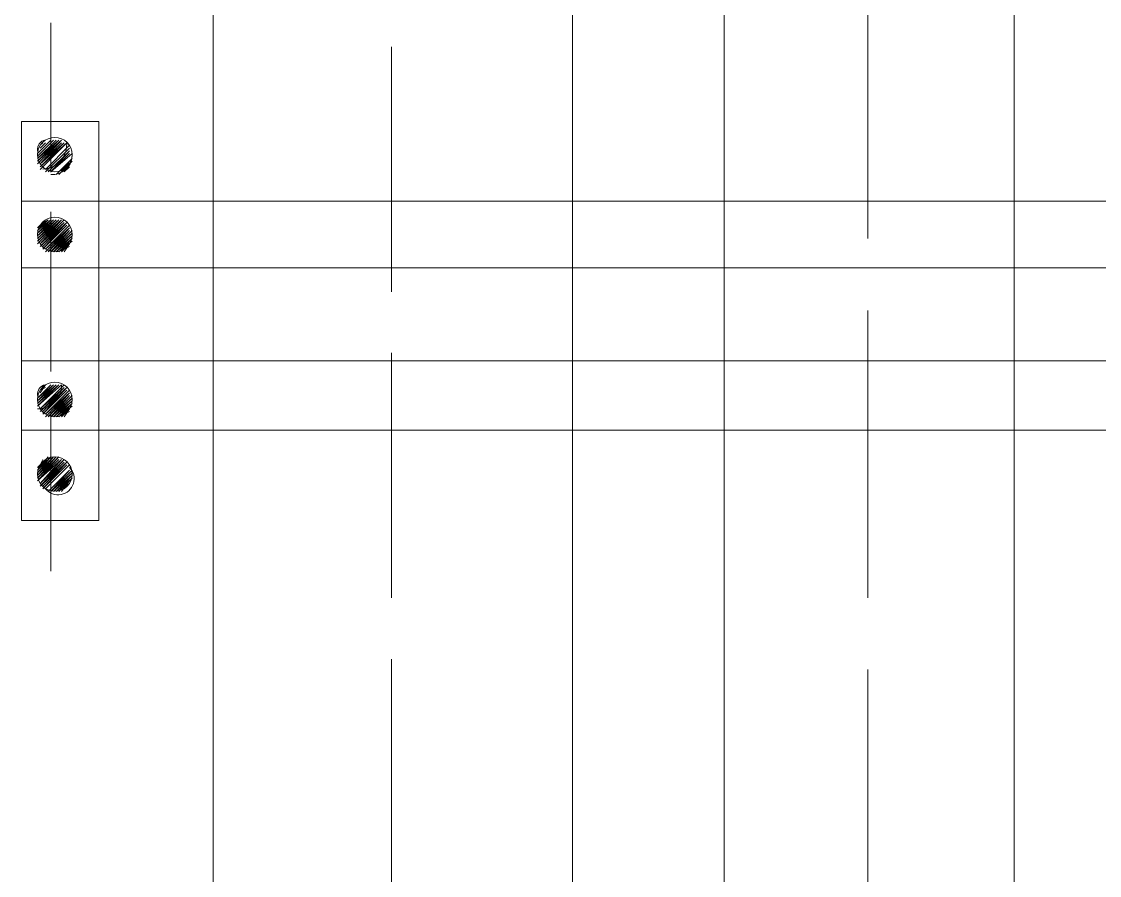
# Model space of a CAD drawing. Header units: inches. Extents: x 2602 to 127694, y 109 to 91908.
# Drawn here: x 25609 to 26938, y 29125 to 30177 of the extents above; entities that cross this region are included whole.
import ezdxf

# ---------------------------------------------------------------- set-up
doc = ezdxf.new("R2010")
doc.units = ezdxf.units.IN
doc.header["$MEASUREMENT"] = 0
doc.linetypes.add('PDF_IMPORT', pattern=[1, 0.8, -0.2])
doc.layers.add('PDF_Geometry', color=7, linetype='Continuous')

msp = doc.modelspace()

# ---------------------------------------------------------------- linework, layer by layer
at = {"layer": 'PDF_Geometry', "linetype": 'PDF_IMPORT', "lineweight": 0, "ltscale": 377.218032}
msp.add_lwpolyline([(26065.2, 31654.6), (26065.2, 26829.5)], dxfattribs=at)
at = {"layer": 'PDF_Geometry', "linetype": 'PDF_IMPORT', "lineweight": 0, "ltscale": 442.821168}
msp.add_lwpolyline([(26652.4, 31149.5), (26652.4, 27265.8)], dxfattribs=at)
at = {"layer": 'PDF_Geometry', "color": 123, "lineweight": 0, "true_color": 0x5bb8b8}
for points in [[(25845.4, 31080.6), (26288.3, 31080.6), (26288.3, 27226.4), (25845.4, 27226.4)], [(26475.2, 30690.2), (26832.8, 30690.2), (26832.8, 27587.2), (26475.2, 27587.2)]]:
    msp.add_lwpolyline(points, close=True, dxfattribs=at)
at = {"layer": 'PDF_Geometry', "linetype": 'PDF_IMPORT', "lineweight": 0, "ltscale": 246.01176}
msp.add_lwpolyline([(25645.4, 29499.5), (25645.4, 30175.3)], dxfattribs=at)
at = {"layer": 'PDF_Geometry', "color": 242, "lineweight": 0, "true_color": 0xdd0037}
for points in [[(25609.3, 30053.9), (25704.4, 30053.9), (25704.4, 29561.9), (25609.3, 29561.9)], [(25629, 30011.2), (25648.6, 30030.9), (25629, 30011.2), (25648.6, 30030.9), (25629, 30011.2), (25648.6, 30030.9), (25629, 30011.2), (25648.6, 30030.9), (25629, 30011.2), (25648.6, 30030.9), (25629, 30011.2), (25648.6, 30030.9), (25629, 30011.2), (25648.6, 30030.9), (25629, 30011.2), (25648.6, 30030.9), (25629, 30011.2), (25648.6, 30030.9)], [(25632.2, 30021.1), (25638.8, 30027.6), (25632.2, 30021.1), (25638.8, 30027.6), (25632.2, 30021.1), (25638.8, 30027.6)], [(25651.9, 29988.3), (25671.6, 30008), (25651.9, 29988.3), (25671.6, 30008), (25651.9, 29988.3), (25671.6, 30008), (25651.9, 29988.3), (25671.6, 30008), (25651.9, 29988.3), (25671.6, 30008), (25651.9, 29988.3), (25671.6, 30008), (25651.9, 29988.3), (25671.6, 30008), (25651.9, 29988.3), (25671.6, 30008)], [(25661.8, 29991.6), (25668.3, 29998.1), (25661.8, 29991.6), (25668.3, 29998.1)], [(25629, 29916.1), (25648.6, 29932.5), (25629, 29916.1), (25648.6, 29932.5)], [(25632.2, 29903), (25661.8, 29932.5), (25632.2, 29903), (25661.8, 29932.5), (25632.2, 29903), (25661.8, 29929.2), (25632.2, 29903), (25661.8, 29929.2)], [(25632.2, 29899.7), (25661.8, 29929.2), (25632.2, 29899.7), (25661.8, 29929.2), (25632.2, 29899.7), (25661.8, 29929.2), (25632.2, 29899.7), (25661.8, 29929.2), (25632.2, 29899.7), (25661.8, 29929.2), (25632.2, 29899.7), (25661.8, 29929.2), (25632.2, 29899.7), (25661.8, 29929.2), (25632.2, 29899.7), (25661.8, 29929.2), (25632.2, 29899.7), (25661.8, 29929.2), (25632.2, 29899.7), (25661.8, 29929.2), (25632.2, 29899.7), (25661.8, 29929.2), (25632.2, 29899.7), (25661.8, 29929.2), (25632.2, 29899.7), (25665, 29929.2), (25632.2, 29899.7), (25665, 29929.2)], [(25638.8, 29896.4), (25668.3, 29926), (25638.8, 29896.4), (25668.3, 29926), (25638.8, 29896.4), (25668.3, 29926), (25638.8, 29896.4), (25668.3, 29926), (25638.8, 29896.4), (25668.3, 29922.7), (25638.8, 29896.4), (25668.3, 29922.7)], [(25638.8, 29893.2), (25668.3, 29922.7), (25638.8, 29893.2), (25668.3, 29922.7), (25638.8, 29893.2), (25668.3, 29922.7), (25638.8, 29893.2), (25668.3, 29922.7), (25638.8, 29893.2), (25668.3, 29922.7), (25638.8, 29893.2), (25668.3, 29922.7), (25638.8, 29893.2), (25668.3, 29922.7), (25638.8, 29893.2), (25668.3, 29922.7), (25638.8, 29893.2), (25668.3, 29922.7)], [(25645.4, 29893.2), (25671.6, 29916.1), (25645.4, 29893.2), (25671.6, 29916.1), (25645.4, 29893.2), (25671.6, 29916.1), (25645.4, 29893.2), (25671.6, 29916.1), (25645.4, 29893.2), (25671.6, 29916.1), (25645.4, 29893.2), (25671.6, 29916.1), (25645.4, 29893.2), (25671.6, 29916.1), (25645.4, 29893.2), (25671.6, 29916.1)], [(25648.6, 29893.2), (25671.6, 29916.1), (25648.6, 29893.2), (25671.6, 29916.1), (25648.6, 29893.2), (25671.6, 29916.1), (25648.6, 29893.2), (25671.6, 29912.8), (25648.6, 29893.2), (25671.6, 29912.8), (25648.6, 29893.2), (25671.6, 29912.8), (25648.6, 29893.2), (25671.6, 29912.8), (25648.6, 29893.2), (25671.6, 29912.8), (25648.6, 29893.2), (25671.6, 29912.8), (25648.6, 29893.2), (25671.6, 29912.8)], [(25651.9, 29893.2), (25671.6, 29912.8), (25651.9, 29893.2), (25671.6, 29912.8), (25651.9, 29893.2), (25671.6, 29909.6), (25651.9, 29893.2), (25671.6, 29909.6), (25651.9, 29893.2), (25671.6, 29909.6), (25651.9, 29893.2), (25671.6, 29909.6), (25651.9, 29893.2), (25671.6, 29909.6), (25651.9, 29893.2), (25671.6, 29909.6)], [(25632.2, 29719.3), (25638.8, 29729.2), (25632.2, 29719.3), (25638.8, 29729.2)], [(25632.2, 29722.6), (25635.5, 29725.9), (25632.2, 29722.6), (25638.8, 29725.9)], [(25635.5, 29693.1), (25665, 29722.6), (25635.5, 29693.1), (25665, 29722.6), (25635.5, 29693.1), (25665, 29722.6), (25635.5, 29693.1), (25665, 29722.6), (25635.5, 29693.1), (25665, 29722.6), (25635.5, 29693.1), (25665, 29722.6), (25635.5, 29693.1), (25665, 29722.6), (25635.5, 29693.1), (25665, 29722.6), (25635.5, 29693.1), (25665, 29722.6), (25635.5, 29693.1), (25665, 29722.6), (25635.5, 29693.1), (25665, 29722.6), (25635.5, 29693.1), (25665, 29722.6)], [(25648.6, 29689.8), (25671.6, 29709.5), (25648.6, 29689.8), (25671.6, 29709.5), (25648.6, 29689.8), (25671.6, 29709.5), (25648.6, 29689.8), (25671.6, 29709.5), (25648.6, 29689.8), (25671.6, 29709.5), (25648.6, 29689.8), (25671.6, 29709.5), (25648.6, 29689.8), (25671.6, 29709.5)], [(25658.5, 29689.8), (25668.3, 29699.6), (25658.5, 29689.8), (25668.3, 29699.6), (25658.5, 29689.8), (25668.3, 29699.6)], [(25632.2, 29630.7), (25638.8, 29637.3), (25632.2, 29630.7), (25638.8, 29637.3)], [(25632.2, 29607.8), (25661.8, 29637.3), (25632.2, 29607.8), (25661.8, 29637.3), (25632.2, 29607.8), (25661.8, 29637.3), (25632.2, 29607.8), (25661.8, 29637.3), (25632.2, 29607.8), (25661.8, 29637.3), (25632.2, 29607.8), (25661.8, 29637.3), (25632.2, 29607.8), (25661.8, 29637.3), (25632.2, 29607.8), (25661.8, 29637.3), (25632.2, 29607.8), (25661.8, 29637.3), (25632.2, 29607.8), (25661.8, 29637.3)], [(25632.2, 29604.5), (25665, 29634), (25632.2, 29604.5), (25665, 29634)], [(25635.5, 29604.5), (25665, 29634), (25635.5, 29604.5), (25665, 29634), (25635.5, 29604.5), (25665, 29634), (25635.5, 29604.5), (25665, 29634), (25635.5, 29604.5), (25665, 29634), (25635.5, 29604.5), (25665, 29634), (25635.5, 29604.5), (25665, 29634), (25635.5, 29604.5), (25665, 29634), (25635.5, 29604.5), (25665, 29634), (25635.5, 29604.5), (25665, 29634)], [(25635.5, 29601.2), (25665, 29630.7), (25635.5, 29601.2), (25665, 29630.7), (25635.5, 29601.2), (25665, 29630.7), (25635.5, 29601.2), (25665, 29630.7), (25635.5, 29601.2), (25665, 29630.7), (25635.5, 29601.2), (25665, 29630.7)], [(25651.9, 29597.9), (25671.6, 29614.3), (25651.9, 29597.9), (25671.6, 29614.3), (25651.9, 29597.9), (25671.6, 29614.3)], [(25655.2, 29597.9), (25668.3, 29611.1), (25655.2, 29597.9), (25668.3, 29611.1)]]:
    msp.add_lwpolyline(points, close=True, dxfattribs=at)
for points in [[(25629, 30014.5), (25645.4, 30030.9), (25629, 30014.5), (25645.4, 30030.9), (25629, 30014.5), (25645.4, 30030.9), (25629, 30014.5), (25645.4, 30030.9), (25629, 30014.5), (25645.4, 30030.9), (25629, 30014.5), (25645.4, 30030.9), (25629, 30014.5), (25645.4, 30030.9), (25629, 30014.5), (25645.4, 30030.9)], [(25629, 30008), (25651.9, 30030.9), (25629, 30008), (25651.9, 30030.9), (25629, 30008), (25651.9, 30030.9), (25629, 30008), (25651.9, 30030.9), (25629, 30008), (25651.9, 30030.9), (25629, 30008), (25651.9, 30030.9), (25629, 30008), (25651.9, 30030.9), (25629, 30008), (25651.9, 30030.9), (25629, 30008), (25651.9, 30030.9), (25629, 30008), (25651.9, 30030.9), (25629, 30008), (25655.2, 30030.9), (25629, 30004.7), (25655.2, 30030.9), (25629, 30004.7), (25655.2, 30030.9), (25629, 30004.7), (25655.2, 30030.9), (25629, 30004.7), (25655.2, 30030.9), (25629, 30004.7), (25655.2, 30030.9), (25629, 30004.7), (25655.2, 30030.9), (25629, 30004.7), (25655.2, 30030.9), (25629, 30004.7), (25655.2, 30030.9), (25629, 30004.7), (25655.2, 30030.9), (25629, 30004.7), (25655.2, 30030.9), (25629, 30004.7), (25655.2, 30030.9), (25629, 30004.7), (25658.5, 30030.9), (25629, 30001.4), (25658.5, 30030.9), (25629, 30001.4), (25658.5, 30030.9), (25629, 30001.4), (25658.5, 30030.9), (25629, 30001.4), (25658.5, 30030.9), (25629, 30001.4), (25658.5, 30030.9), (25629, 30001.4), (25658.5, 30030.9), (25629, 30001.4), (25658.5, 30030.9), (25629, 30001.4), (25658.5, 30030.9), (25632.2, 30001.4), (25658.5, 30030.9)], [(25632.2, 30024.4), (25635.5, 30027.6), (25632.2, 30024.4)], [(25632.2, 30001.4), (25658.5, 30027.6), (25632.2, 30001.4), (25658.5, 30027.6), (25632.2, 30001.4), (25658.5, 30027.6), (25632.2, 30001.4), (25658.5, 30027.6), (25632.2, 30001.4), (25661.8, 30027.6), (25632.2, 29998.1), (25661.8, 30027.6), (25632.2, 29998.1), (25661.8, 30027.6), (25632.2, 29998.1), (25661.8, 30027.6), (25632.2, 29998.1), (25661.8, 30027.6), (25632.2, 29998.1), (25661.8, 30027.6), (25632.2, 29998.1), (25661.8, 30027.6), (25632.2, 29998.1), (25661.8, 30027.6), (25632.2, 29998.1), (25661.8, 30027.6), (25632.2, 29998.1), (25661.8, 30027.6), (25632.2, 29998.1), (25661.8, 30027.6), (25632.2, 29998.1), (25661.8, 30027.6), (25632.2, 29998.1), (25661.8, 30027.6), (25632.2, 29998.1), (25661.8, 30027.6), (25632.2, 29998.1), (25661.8, 30027.6), (25632.2, 29998.1), (25661.8, 30027.6), (25632.2, 29998.1), (25665, 30027.6), (25632.2, 29994.8), (25665, 30027.6), (25632.2, 29994.8)], [(25638.8, 29994.8), (25668.3, 30024.4)], [(25638.8, 29991.6), (25668.3, 30021.1), (25638.8, 29991.6), (25668.3, 30021.1), (25638.8, 29991.6), (25668.3, 30021.1), (25638.8, 29991.6), (25668.3, 30021.1), (25638.8, 29991.6), (25668.3, 30021.1), (25638.8, 29991.6), (25668.3, 30021.1), (25638.8, 29991.6), (25668.3, 30021.1), (25638.8, 29991.6), (25668.3, 30021.1), (25638.8, 29991.6), (25668.3, 30021.1), (25638.8, 29991.6), (25668.3, 30021.1), (25638.8, 29991.6), (25668.3, 30021.1), (25638.8, 29991.6), (25668.3, 30021.1), (25638.8, 29991.6), (25668.3, 30021.1), (25638.8, 29991.6), (25668.3, 30021.1), (25638.8, 29991.6), (25668.3, 30021.1)], [(25642.1, 29991.6), (25668.3, 30017.8), (25642.1, 29991.6), (25668.3, 30017.8), (25642.1, 29991.6), (25668.3, 30017.8), (25642.1, 29991.6), (25668.3, 30017.8), (25642.1, 29991.6), (25668.3, 30017.8), (25642.1, 29991.6), (25668.3, 30017.8), (25642.1, 29991.6), (25668.3, 30017.8), (25642.1, 29991.6), (25668.3, 30017.8), (25642.1, 29991.6), (25668.3, 30017.8), (25642.1, 29991.6), (25668.3, 30017.8), (25642.1, 29991.6), (25668.3, 30017.8), (25642.1, 29991.6), (25668.3, 30017.8), (25642.1, 29991.6), (25668.3, 30017.8), (25645.4, 29991.6), (25668.3, 30014.5), (25645.4, 29991.6), (25671.6, 30014.5), (25645.4, 29991.6)], [(25655.2, 29988.3), (25671.6, 30004.7), (25655.2, 29988.3), (25671.6, 30004.7), (25655.2, 29988.3), (25671.6, 30004.7), (25655.2, 29991.6), (25668.3, 30004.7), (25655.2, 29991.6), (25668.3, 30004.7), (25655.2, 29991.6), (25668.3, 30004.7), (25655.2, 29991.6), (25668.3, 30004.7), (25658.5, 29991.6), (25668.3, 30001.4), (25658.5, 29991.6), (25668.3, 30001.4), (25658.5, 29991.6), (25668.3, 30001.4), (25658.5, 29991.6), (25668.3, 30001.4), (25658.5, 29991.6), (25668.3, 30001.4)], [(25661.8, 29994.8), (25665, 29998.1), (25661.8, 29994.8)], [(25638.8, 29932.5), (25629, 29922.7), (25642.1, 29932.5), (25629, 29922.7), (25642.1, 29932.5), (25629, 29919.4), (25642.1, 29932.5), (25629, 29919.4), (25642.1, 29932.5), (25629, 29919.4), (25642.1, 29932.5), (25629, 29919.4), (25642.1, 29932.5), (25629, 29919.4), (25645.4, 29932.5), (25629, 29919.4), (25645.4, 29932.5), (25629, 29916.1), (25645.4, 29932.5), (25629, 29916.1), (25645.4, 29932.5), (25629, 29916.1), (25645.4, 29932.5), (25629, 29916.1), (25645.4, 29932.5), (25629, 29916.1), (25645.4, 29932.5), (25629, 29916.1), (25645.4, 29932.5)], [(25629, 29912.8), (25648.6, 29932.5), (25629, 29912.8), (25648.6, 29932.5), (25629, 29912.8), (25648.6, 29932.5), (25629, 29912.8), (25648.6, 29932.5), (25629, 29912.8), (25648.6, 29932.5), (25629, 29912.8), (25648.6, 29932.5), (25629, 29912.8), (25648.6, 29932.5), (25629, 29912.8), (25651.9, 29932.5), (25629, 29912.8), (25651.9, 29932.5), (25629, 29912.8), (25651.9, 29932.5), (25629, 29909.6), (25651.9, 29932.5), (25629, 29909.6), (25651.9, 29932.5), (25629, 29909.6), (25651.9, 29932.5), (25629, 29909.6), (25651.9, 29932.5), (25629, 29909.6), (25651.9, 29932.5), (25629, 29909.6), (25651.9, 29932.5), (25629, 29909.6), (25651.9, 29932.5), (25629, 29909.6), (25655.2, 29932.5), (25629, 29909.6), (25655.2, 29932.5), (25629, 29909.6), (25655.2, 29932.5), (25629, 29909.6)], [(25629, 29906.3), (25655.2, 29932.5), (25629, 29906.3), (25655.2, 29932.5), (25629, 29906.3), (25655.2, 29932.5), (25629, 29906.3), (25655.2, 29932.5), (25629, 29906.3), (25655.2, 29932.5), (25629, 29906.3), (25655.2, 29932.5), (25629, 29906.3), (25655.2, 29932.5), (25629, 29906.3), (25655.2, 29932.5), (25629, 29906.3), (25655.2, 29932.5), (25629, 29906.3), (25658.5, 29932.5), (25629, 29906.3), (25658.5, 29932.5), (25629, 29906.3), (25658.5, 29932.5), (25629, 29906.3), (25658.5, 29932.5), (25629, 29903), (25658.5, 29932.5), (25629, 29903), (25658.5, 29932.5), (25629, 29903), (25658.5, 29932.5), (25629, 29903), (25658.5, 29932.5), (25629, 29903), (25658.5, 29932.5), (25632.2, 29903), (25658.5, 29932.5), (25632.2, 29903), (25658.5, 29932.5), (25632.2, 29903), (25658.5, 29932.5), (25632.2, 29903), (25658.5, 29932.5), (25632.2, 29903), (25658.5, 29932.5)], [(25632.2, 29926), (25635.5, 29929.2), (25632.2, 29926), (25638.8, 29929.2), (25632.2, 29922.7), (25638.8, 29932.5), (25632.2, 29922.7), (25638.8, 29932.5), (25632.2, 29922.7)], [(25635.5, 29899.7), (25665, 29929.2), (25635.5, 29899.7), (25665, 29929.2), (25635.5, 29899.7), (25665, 29929.2), (25635.5, 29896.4), (25665, 29929.2), (25635.5, 29896.4), (25665, 29929.2), (25635.5, 29896.4), (25665, 29926), (25635.5, 29896.4), (25665, 29926), (25635.5, 29896.4), (25665, 29926), (25635.5, 29896.4), (25665, 29926), (25635.5, 29896.4), (25665, 29926), (25635.5, 29896.4), (25665, 29926), (25635.5, 29896.4), (25665, 29926), (25635.5, 29896.4), (25665, 29926), (25635.5, 29896.4), (25665, 29926), (25635.5, 29896.4), (25665, 29926), (25635.5, 29896.4), (25665, 29926), (25635.5, 29896.4), (25665, 29926), (25635.5, 29896.4), (25665, 29926)], [(25642.1, 29893.2), (25668.3, 29922.7), (25642.1, 29893.2), (25668.3, 29922.7), (25642.1, 29893.2), (25668.3, 29922.7), (25642.1, 29893.2), (25668.3, 29919.4), (25642.1, 29893.2), (25668.3, 29919.4), (25642.1, 29893.2), (25668.3, 29919.4), (25642.1, 29893.2), (25668.3, 29919.4), (25642.1, 29893.2), (25668.3, 29919.4), (25642.1, 29893.2), (25668.3, 29919.4), (25642.1, 29893.2), (25668.3, 29919.4), (25642.1, 29893.2), (25668.3, 29919.4), (25642.1, 29893.2), (25668.3, 29919.4), (25642.1, 29893.2), (25668.3, 29919.4), (25645.4, 29893.2), (25668.3, 29919.4), (25645.4, 29893.2), (25671.6, 29919.4), (25645.4, 29893.2), (25671.6, 29919.4)], [(25655.2, 29893.2), (25671.6, 29909.6), (25655.2, 29893.2), (25671.6, 29909.6), (25655.2, 29893.2), (25671.6, 29906.3), (25655.2, 29893.2), (25668.3, 29906.3), (25655.2, 29893.2), (25668.3, 29906.3), (25655.2, 29893.2), (25668.3, 29906.3), (25655.2, 29893.2), (25668.3, 29906.3), (25658.5, 29893.2), (25668.3, 29906.3), (25658.5, 29893.2), (25668.3, 29903), (25658.5, 29893.2), (25668.3, 29903), (25658.5, 29893.2), (25668.3, 29903), (25658.5, 29893.2), (25668.3, 29903), (25661.8, 29893.2)], [(25668.3, 29903), (25661.8, 29896.4), (25668.3, 29899.7), (25661.8, 29896.4), (25665, 29899.7), (25661.8, 29896.4)], [(25629, 29702.9), (25658.5, 29729.2), (25629, 29702.9), (25658.5, 29729.2), (25629, 29702.9), (25658.5, 29729.2), (25629, 29702.9), (25658.5, 29729.2), (25629, 29702.9), (25655.2, 29729.2), (25629, 29702.9), (25655.2, 29729.2), (25629, 29702.9), (25655.2, 29729.2), (25629, 29702.9), (25655.2, 29729.2), (25629, 29702.9), (25655.2, 29729.2), (25629, 29702.9), (25655.2, 29729.2), (25629, 29702.9), (25655.2, 29729.2), (25629, 29702.9), (25655.2, 29729.2), (25629, 29702.9), (25655.2, 29729.2), (25629, 29706.2), (25655.2, 29729.2), (25629, 29706.2), (25655.2, 29729.2), (25629, 29706.2), (25655.2, 29729.2), (25629, 29706.2), (25651.9, 29729.2), (25629, 29706.2), (25651.9, 29729.2), (25629, 29706.2), (25651.9, 29729.2), (25629, 29706.2), (25651.9, 29729.2), (25629, 29706.2), (25651.9, 29729.2), (25629, 29706.2), (25651.9, 29729.2), (25629, 29706.2), (25651.9, 29729.2), (25629, 29706.2), (25651.9, 29729.2), (25629, 29709.5), (25651.9, 29729.2), (25629, 29709.5), (25651.9, 29729.2), (25629, 29709.5), (25648.6, 29729.2), (25629, 29709.5), (25648.6, 29729.2), (25629, 29709.5), (25648.6, 29729.2), (25629, 29709.5), (25648.6, 29729.2), (25629, 29709.5), (25648.6, 29729.2), (25629, 29709.5), (25648.6, 29729.2), (25629, 29709.5), (25648.6, 29729.2), (25629, 29712.8), (25648.6, 29729.2), (25629, 29712.8), (25648.6, 29729.2), (25629, 29712.8), (25645.4, 29729.2), (25629, 29712.8), (25645.4, 29729.2), (25629, 29712.8), (25645.4, 29729.2), (25629, 29712.8), (25645.4, 29729.2), (25629, 29712.8), (25645.4, 29729.2), (25629, 29712.8), (25645.4, 29729.2)], [(25632.2, 29699.6), (25661.8, 29729.2), (25632.2, 29699.6), (25661.8, 29729.2), (25632.2, 29699.6), (25661.8, 29729.2), (25632.2, 29699.6), (25661.8, 29725.9), (25632.2, 29699.6), (25661.8, 29725.9), (25632.2, 29696.4), (25661.8, 29725.9), (25632.2, 29696.4), (25661.8, 29725.9), (25632.2, 29696.4), (25661.8, 29725.9), (25632.2, 29696.4), (25661.8, 29725.9), (25632.2, 29696.4), (25661.8, 29725.9), (25632.2, 29696.4), (25661.8, 29725.9), (25632.2, 29696.4), (25661.8, 29725.9), (25632.2, 29696.4), (25661.8, 29725.9), (25632.2, 29696.4), (25661.8, 29725.9), (25632.2, 29696.4), (25661.8, 29725.9), (25632.2, 29696.4), (25661.8, 29725.9), (25632.2, 29696.4), (25665, 29725.9), (25632.2, 29696.4), (25665, 29725.9), (25632.2, 29696.4)], [(25635.5, 29696.4), (25665, 29725.9), (25635.5, 29696.4), (25665, 29725.9), (25635.5, 29696.4), (25665, 29725.9), (25635.5, 29696.4), (25665, 29725.9), (25635.5, 29693.1), (25665, 29725.9), (25635.5, 29693.1), (25665, 29725.9)], [(25668.3, 29719.3), (25642.1, 29689.8), (25668.3, 29719.3), (25642.1, 29689.8), (25668.3, 29719.3), (25642.1, 29689.8), (25668.3, 29719.3), (25642.1, 29689.8), (25668.3, 29719.3), (25638.8, 29689.8), (25668.3, 29719.3), (25638.8, 29689.8), (25668.3, 29719.3), (25638.8, 29689.8), (25668.3, 29719.3), (25638.8, 29689.8), (25668.3, 29719.3), (25638.8, 29689.8), (25668.3, 29719.3), (25638.8, 29689.8), (25668.3, 29719.3), (25638.8, 29689.8), (25668.3, 29719.3), (25638.8, 29689.8), (25668.3, 29719.3), (25638.8, 29693.1), (25668.3, 29719.3), (25638.8, 29693.1), (25668.3, 29719.3), (25638.8, 29693.1), (25668.3, 29722.6), (25638.8, 29693.1), (25668.3, 29722.6), (25638.8, 29693.1), (25668.3, 29722.6), (25638.8, 29693.1), (25668.3, 29722.6), (25638.8, 29693.1), (25668.3, 29722.6)], [(25642.1, 29689.8), (25668.3, 29716), (25642.1, 29689.8), (25668.3, 29716), (25642.1, 29689.8), (25668.3, 29716), (25642.1, 29689.8), (25668.3, 29716), (25642.1, 29689.8), (25668.3, 29716), (25642.1, 29689.8), (25668.3, 29716), (25642.1, 29689.8), (25668.3, 29716), (25642.1, 29689.8), (25668.3, 29716), (25642.1, 29689.8), (25668.3, 29716), (25645.4, 29689.8), (25668.3, 29716), (25645.4, 29689.8), (25671.6, 29716), (25645.4, 29689.8), (25671.6, 29716), (25645.4, 29689.8), (25671.6, 29712.8), (25645.4, 29689.8), (25671.6, 29712.8), (25645.4, 29689.8), (25671.6, 29712.8), (25645.4, 29689.8), (25671.6, 29712.8), (25645.4, 29689.8), (25671.6, 29712.8), (25645.4, 29689.8), (25671.6, 29712.8), (25645.4, 29689.8), (25671.6, 29712.8), (25645.4, 29689.8), (25671.6, 29712.8), (25648.6, 29689.8), (25671.6, 29712.8), (25648.6, 29689.8), (25671.6, 29712.8), (25648.6, 29689.8), (25671.6, 29712.8)], [(25671.6, 29706.2), (25655.2, 29689.8), (25671.6, 29706.2), (25655.2, 29689.8), (25671.6, 29706.2), (25651.9, 29689.8), (25671.6, 29706.2), (25651.9, 29689.8), (25671.6, 29706.2), (25651.9, 29689.8), (25671.6, 29706.2), (25651.9, 29689.8), (25671.6, 29706.2), (25651.9, 29689.8), (25671.6, 29706.2), (25651.9, 29689.8), (25671.6, 29709.5), (25651.9, 29689.8), (25671.6, 29709.5), (25651.9, 29689.8), (25671.6, 29709.5)], [(25655.2, 29689.8), (25671.6, 29702.9), (25655.2, 29689.8), (25668.3, 29702.9), (25655.2, 29689.8), (25668.3, 29702.9), (25655.2, 29689.8), (25668.3, 29702.9), (25655.2, 29689.8), (25668.3, 29702.9), (25658.5, 29689.8), (25668.3, 29702.9), (25658.5, 29689.8), (25668.3, 29702.9)], [(25661.8, 29689.8), (25668.3, 29699.6), (25661.8, 29693.1), (25668.3, 29696.4), (25661.8, 29693.1), (25665, 29696.4), (25661.8, 29693.1)], [(25645.4, 29640.6), (25629, 29620.9), (25645.4, 29640.6), (25629, 29620.9), (25645.4, 29640.6), (25629, 29620.9), (25645.4, 29640.6), (25629, 29624.2), (25645.4, 29640.6), (25629, 29624.2), (25645.4, 29640.6), (25629, 29624.2), (25645.4, 29640.6), (25629, 29624.2), (25645.4, 29640.6), (25629, 29624.2), (25642.1, 29640.6), (25629, 29624.2), (25642.1, 29640.6)], [(25629, 29620.9), (25648.6, 29640.6), (25629, 29620.9), (25648.6, 29640.6), (25629, 29620.9), (25648.6, 29640.6), (25629, 29620.9), (25648.6, 29640.6), (25629, 29620.9), (25648.6, 29640.6), (25629, 29620.9), (25648.6, 29640.6), (25629, 29617.6), (25648.6, 29640.6), (25629, 29617.6), (25648.6, 29640.6), (25629, 29617.6), (25648.6, 29640.6), (25629, 29617.6), (25651.9, 29640.6), (25629, 29617.6), (25651.9, 29640.6), (25629, 29617.6), (25651.9, 29640.6), (25629, 29617.6), (25651.9, 29640.6), (25629, 29617.6), (25651.9, 29640.6), (25629, 29617.6), (25651.9, 29640.6), (25629, 29617.6)], [(25629, 29614.3), (25651.9, 29640.6), (25629, 29614.3), (25651.9, 29640.6), (25629, 29614.3), (25651.9, 29640.6), (25629, 29614.3), (25651.9, 29640.6), (25629, 29614.3), (25655.2, 29640.6), (25629, 29614.3), (25655.2, 29640.6), (25629, 29614.3), (25655.2, 29640.6), (25629, 29614.3), (25655.2, 29640.6), (25629, 29614.3), (25655.2, 29640.6), (25629, 29614.3), (25655.2, 29640.6), (25629, 29614.3), (25655.2, 29640.6), (25629, 29614.3), (25655.2, 29640.6), (25629, 29611.1), (25655.2, 29640.6), (25629, 29611.1), (25655.2, 29637.3), (25629, 29611.1), (25655.2, 29637.3), (25629, 29611.1), (25655.2, 29637.3), (25629, 29611.1), (25658.5, 29637.3), (25629, 29611.1), (25658.5, 29637.3), (25629, 29611.1), (25658.5, 29637.3), (25629, 29611.1), (25658.5, 29637.3), (25629, 29611.1), (25658.5, 29637.3), (25629, 29611.1), (25658.5, 29637.3), (25629, 29611.1), (25658.5, 29637.3), (25629, 29611.1), (25658.5, 29637.3), (25629, 29611.1), (25658.5, 29637.3), (25632.2, 29607.8), (25658.5, 29637.3), (25632.2, 29607.8), (25658.5, 29637.3), (25632.2, 29607.8), (25658.5, 29637.3), (25632.2, 29607.8), (25658.5, 29637.3), (25632.2, 29607.8), (25658.5, 29637.3)], [(25638.8, 29637.3), (25629, 29627.5), (25642.1, 29637.3), (25629, 29627.5), (25642.1, 29637.3), (25629, 29627.5), (25642.1, 29637.3), (25629, 29627.5), (25642.1, 29637.3), (25629, 29624.2), (25642.1, 29637.3)], [(25635.5, 29634), (25632.2, 29630.7), (25635.5, 29637.3)], [(25632.2, 29627.5), (25638.8, 29637.3), (25632.2, 29627.5)], [(25661.8, 29637.3), (25632.2, 29604.5), (25661.8, 29634), (25632.2, 29604.5), (25661.8, 29634), (25632.2, 29604.5), (25661.8, 29634), (25632.2, 29604.5), (25661.8, 29634), (25632.2, 29604.5), (25661.8, 29634), (25632.2, 29604.5), (25661.8, 29634)], [(25635.5, 29601.2), (25665, 29634), (25635.5, 29601.2), (25665, 29634)], [(25642.1, 29597.9), (25668.3, 29624.2), (25642.1, 29597.9), (25668.3, 29624.2), (25642.1, 29597.9), (25668.3, 29624.2), (25642.1, 29597.9), (25668.3, 29624.2), (25642.1, 29597.9), (25668.3, 29624.2), (25645.4, 29597.9), (25668.3, 29624.2), (25645.4, 29597.9), (25671.6, 29624.2), (25645.4, 29597.9), (25671.6, 29624.2), (25645.4, 29597.9), (25671.6, 29624.2), (25645.4, 29597.9), (25671.6, 29624.2), (25645.4, 29597.9), (25671.6, 29624.2), (25645.4, 29597.9), (25671.6, 29624.2), (25645.4, 29597.9), (25671.6, 29620.9), (25645.4, 29597.9), (25671.6, 29620.9), (25645.4, 29597.9), (25671.6, 29620.9), (25645.4, 29597.9), (25671.6, 29620.9), (25648.6, 29597.9), (25671.6, 29620.9), (25648.6, 29597.9), (25671.6, 29620.9), (25648.6, 29597.9), (25671.6, 29620.9), (25648.6, 29597.9), (25671.6, 29620.9), (25648.6, 29597.9), (25671.6, 29620.9), (25648.6, 29597.9), (25671.6, 29620.9), (25648.6, 29597.9), (25671.6, 29617.6), (25648.6, 29597.9), (25671.6, 29617.6), (25648.6, 29597.9), (25671.6, 29617.6), (25648.6, 29597.9), (25671.6, 29617.6), (25651.9, 29597.9), (25671.6, 29617.6), (25651.9, 29597.9), (25671.6, 29617.6), (25651.9, 29597.9), (25671.6, 29617.6), (25651.9, 29597.9), (25671.6, 29617.6), (25651.9, 29597.9), (25671.6, 29617.6)], [(25655.2, 29597.9), (25671.6, 29614.3), (25655.2, 29597.9), (25671.6, 29614.3), (25655.2, 29597.9), (25671.6, 29614.3), (25655.2, 29597.9), (25668.3, 29614.3), (25655.2, 29597.9), (25668.3, 29614.3)], [(25658.5, 29597.9), (25668.3, 29611.1), (25658.5, 29597.9), (25668.3, 29611.1), (25658.5, 29597.9), (25668.3, 29611.1), (25658.5, 29601.2), (25668.3, 29611.1)], [(25658.5, 29601.2), (25668.3, 29607.8), (25658.5, 29601.2), (25668.3, 29607.8), (25661.8, 29601.2), (25668.3, 29607.8), (25661.8, 29601.2), (25668.3, 29607.8)], [(25661.8, 29601.2), (25665, 29604.5), (25661.8, 29601.2)]]:
    msp.add_lwpolyline(points, dxfattribs=at)
at = {"layer": 'PDF_Geometry', "color": 244, "lineweight": 0, "true_color": 0x940025}
for points in [[(25609.3, 29955.5), (28072.7, 29955.5), (28072.7, 29873.5), (25609.3, 29873.5)], [(25609.3, 29758.7), (28072.7, 29758.7), (28072.7, 29673.4), (25609.3, 29673.4)]]:
    msp.add_lwpolyline(points, close=True, dxfattribs=at)
at = {"layer": 'PDF_Geometry', "color": 242, "lineweight": 0, "true_color": 0xdd0037}
msp.add_lwpolyline([(25668.3, 29627.5, -1.060552), (25638.8, 29601.2), (25668.3, 29630.7), (25638.8, 29601.2), (25668.3, 29630.7), (25638.8, 29601.2), (25668.3, 29630.7), (25638.8, 29601.2), (25668.3, 29630.7), (25638.8, 29601.2), (25668.3, 29630.7), (25638.8, 29601.2), (25668.3, 29630.7), (25638.8, 29601.2), (25668.3, 29630.7), (25638.8, 29601.2), (25668.3, 29630.7), (25638.8, 29601.2), (25668.3, 29630.7), (25638.8, 29601.2), (25668.3, 29630.7)], format="xyb", dxfattribs=at)
for centre in [(25650.3, 30012.9), (25650.3, 29914.5), (25650.3, 29711.1), (25650.3, 29619.3)]:
    msp.add_circle(centre, 21.3, dxfattribs=at)
for centre, radius, start, end in [((25640.4, 30019.4), 11.6, 98.1301, 188.1301), ((25633.9, 30026), 31.2, 273.0128, 3.0128), ((25647, 30012.9), 24.7, 266.1859, 356.1859), ((25640.4, 29717.7), 11.6, 98.1301, 188.1301), ((25630.6, 29727.5), 27.9, 266.6335, 3.3665)]:
    msp.add_arc(centre, radius, start, end, dxfattribs=at)

doc.saveas('drawing.dxf')
